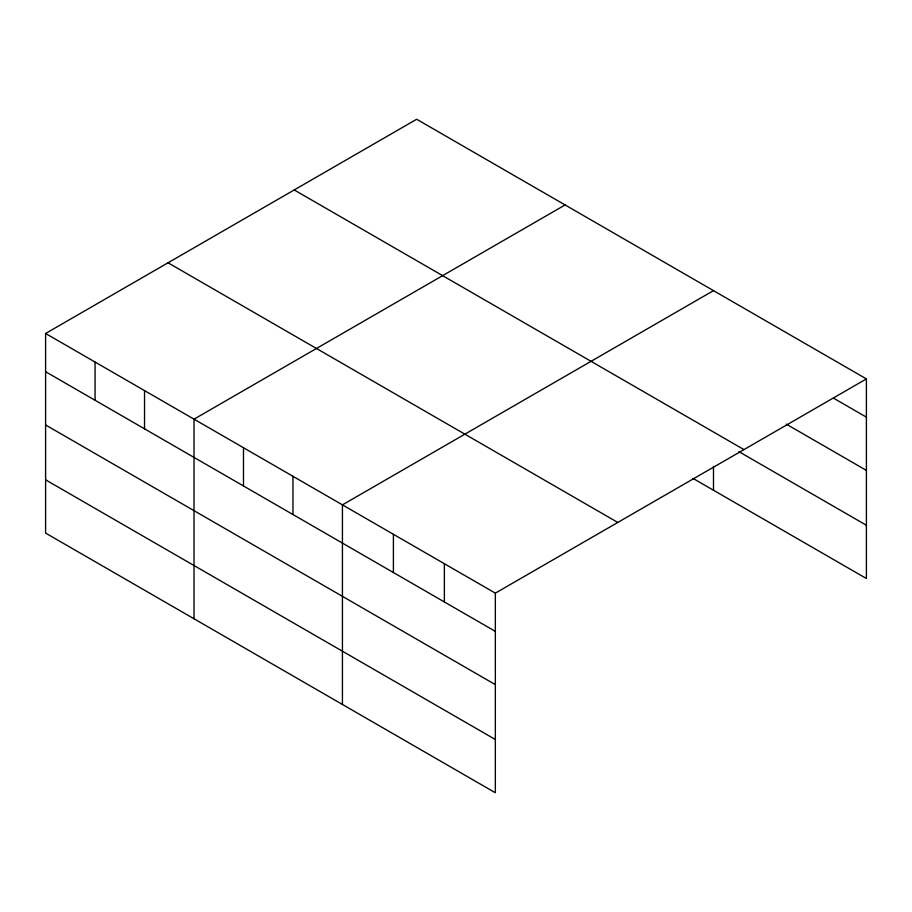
<?xml version="1.0" encoding="UTF-8"?>
<svg xmlns="http://www.w3.org/2000/svg" width="912" height="912" viewBox="0 0 912 912"><rect width="100%" height="100%" fill="white"/><g stroke="black" fill="none" stroke-linecap="round" stroke-linejoin="round"><path stroke-width="1.37" d="M495.341 684.627L495.341 593.142L45.6 333.484L45.6 533.087L495.341 792.745L495.341 684.627L45.6 424.969M692.972 478.39L866.4 578.516L866.4 378.913L416.659 119.255L45.6 333.484M565.075 204.949L194.017 419.178L194.017 618.769M713.492 290.632L342.433 504.86L342.433 704.463M495.341 593.142L866.4 378.913M833.636 398.225L866.4 417.149M786.304 424.148L866.4 470.398M294.211 189.958L743.953 449.605M738.971 451.691L866.4 525.255M168.047 262.793L617.789 522.451M45.6 371.72L495.341 631.378M45.6 479.837L495.341 739.495M713.492 466.408L713.492 490.234M444.372 563.719L444.372 601.943M393.403 534.284L393.403 572.519M292.957 476.303L292.957 514.528M243.481 447.735L243.481 485.971M144.541 390.61L144.541 428.845M95.076 362.053L95.076 400.277"/></g></svg>
